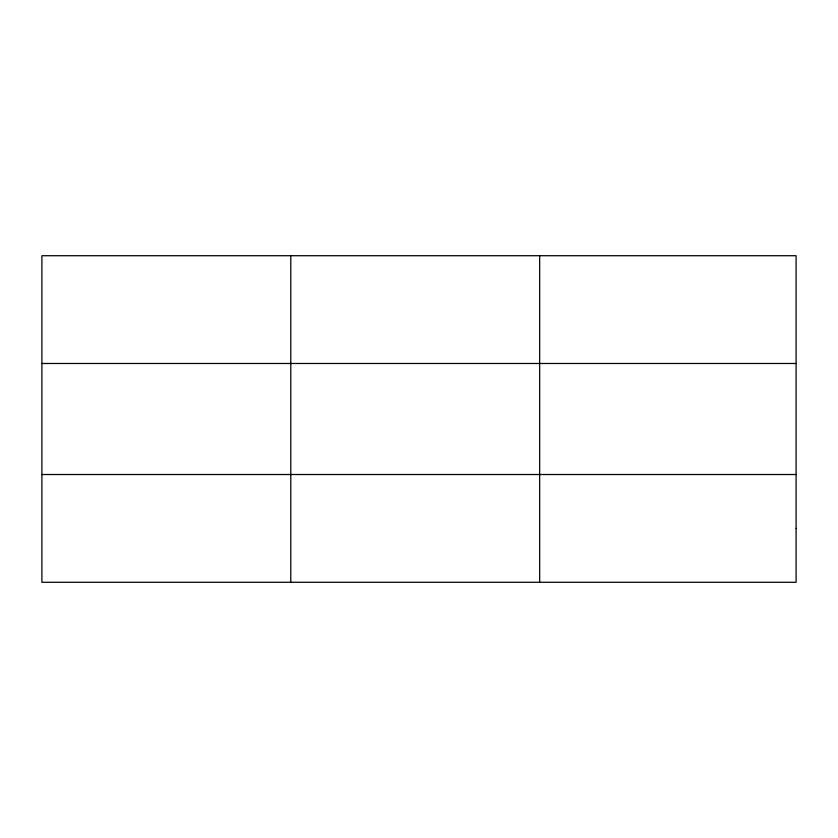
<?xml version="1.0" encoding="UTF-8"?>
<svg xmlns="http://www.w3.org/2000/svg" width="838" height="838" viewBox="0 0 838 838"><rect width="100%" height="100%" fill="white"/><g stroke="black" fill="none" stroke-linecap="round" stroke-linejoin="round"><path stroke-width="1.26" d="M290.786 255.716L290.786 582.284M539.672 255.716L539.672 582.284M41.9 363.483L796.1 363.483M41.9 474.518L796.1 474.518M796.1 528.401L796.1 582.284L41.9 582.284L41.9 255.716L796.1 255.716L796.1 528.401"/></g></svg>
